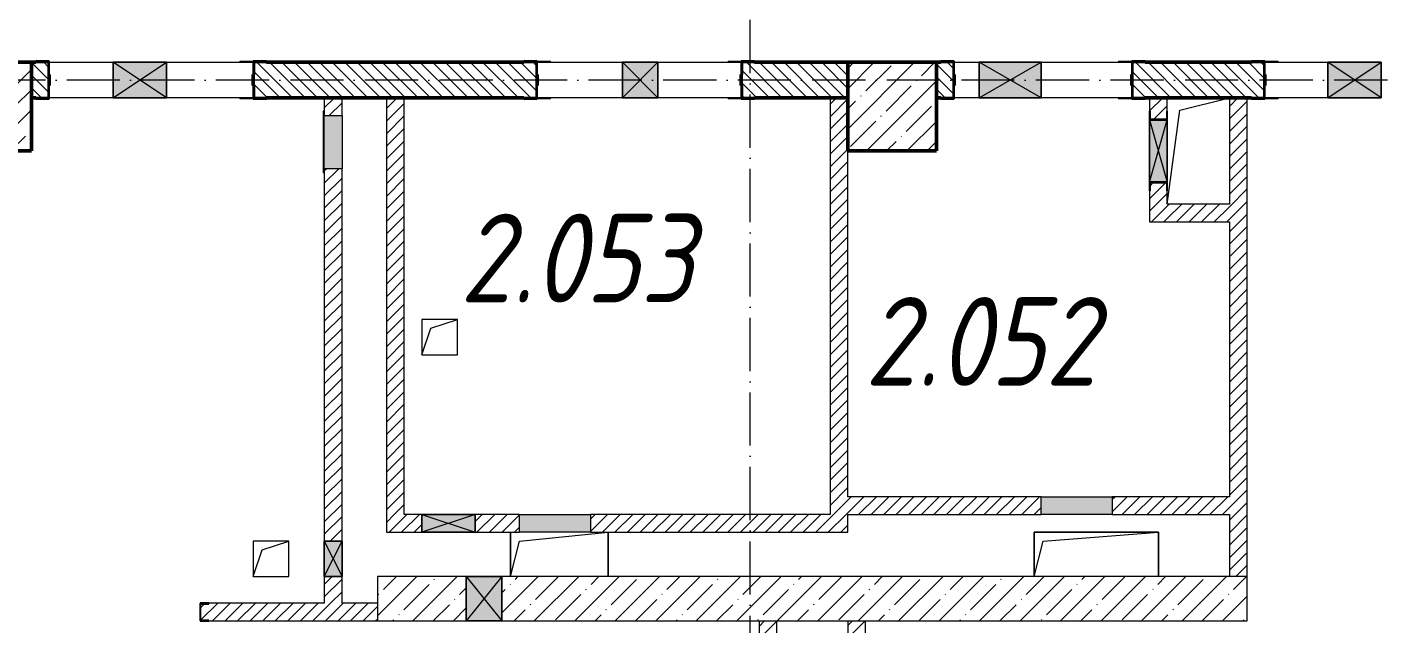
# Model space of a CAD drawing. Header units: millimetres. Extents: x -213536 to 1564669, y -45299 to 942238.
# Drawn here: x -9817 to -2199, y 461929 to 465296 of the extents above; entities that cross this region are included whole.
import ezdxf

# ---------------------------------------------------------------- set-up
doc = ezdxf.new("R2010")
doc.units = ezdxf.units.MM
doc.linetypes.add('50_200_ШТРИХ_1Т_ш5_п1_п1_', pattern=[700, 500, -100, 0, -100])
for name, color, linetype, lineweight in [('3.1) ЖБ окна 1.2 м', 102, 'Continuous', 30), ('A-DETL-GENF-OTLN', 7, 'Continuous', 9), ('A-FLOR-____-OTLN', 7, 'Continuous', 9), ('A-GENM-____-MCUT', 7, 'Continuous', 25), ('A-GENM-____-OTLN', 7, 'Continuous', 9), ('A-GENM-____-OTLN-1', 7, 'Continuous', 25), ('A-GLAZ-____-OTLN', 7, 'Continuous', 9), ('A-WALL-____-MCUT-1', 7, 'Continuous', 9), ('A-WALL-____-MCUT-2', 7, 'Continuous', 50), ('A-WALL-____-PATT-1', 7, 'Continuous', 9), ('A-WALL-FNSH-MCUT-1', 7, 'Continuous', 9), ('I-WALL-____-OTLN', 7, 'Continuous', 9), ('S-COLS-____-MCUT', 7, 'Continuous', 50), ('S-COLS-____-OTLN', 7, 'Continuous', 9), ('S-GRID-____-OTLN-1', 7, '50_200_ШТРИХ_1Т_ш5_п1_п1_', 9), ('Марки помещений', 7, 'Continuous', 9)]:
    doc.layers.add(name, color=color, linetype=linetype, lineweight=lineweight)
doc.layers.add('A-GLAZ-____-OTLN-1', color=7, linetype='Continuous', lineweight=9, true_color=0xc0c0c0)
doc.styles.add('ISOCPEUR_I_3', font='isocpeui.ttf', dxfattribs={"width": 0.85, "height": 2.2})
pattern_1 = [(135, (-15591.663, 459015.94), (-35.35534, -35.35534), [])]
pattern_2 = [(45, (-15591.663, 459015.94), (-35.35534, 35.35534), [])]

# ---------------------------------------------------------------- blocks, each defined once
blk = doc.blocks.new('BSC_Колонна _Прямоугольная - 500х500-V65-АР1_План отверстий 2 этажа в осях 1-64_А-ГГ')
at = {"layer": 'S-COLS-____-OTLN'}
h = blk.add_hatch(dxfattribs=at)
h.set_pattern_fill('FP_94', color=256, style=0, pattern_type=2)
h.set_pattern_definition([(45, (-10650, -5831.04), (-114.0493, 114.0493), []), (45, (-10535.95, -5831.04), (-114.0493, 114.0493), [201.612, -40.322, 3.353, -36.97])])
h.paths.add_polyline_path([(-58.9, -250), (250, -250), (250, 250), (-250, 250), (-250, -250)], flags=0)
at = {"layer": 'S-COLS-____-MCUT'}
for p, q in [((250, 250), (-250, 250)), ((-250, 250), (-250, -250)), ((250, -250), (250, 250)), ((-250, -250), (250, -250))]:
    blk.add_line(p, q, dxfattribs=at)
blk = doc.blocks.new('BSC_Колонна _Прямоугольная - 500х500-V83-АР1_План отверстий 2 этажа в осях 1-64_А-ГГ')
at = {"layer": 'S-COLS-____-OTLN'}
h = blk.add_hatch(dxfattribs=at)
h.set_pattern_fill('FP_112', color=256, style=0, pattern_type=2)
h.set_pattern_definition([(45, (-5550, -5831.04), (-114.0493, 114.0493), []), (45, (-5435.95, -5831.04), (-114.0493, 114.0493), [201.613, -40.323, 3.353, -36.97])])
h.paths.add_polyline_path([(-250, -250), (250, -250), (250, 250), (-250, 250)], flags=0)
at = {"layer": 'S-COLS-____-MCUT'}
for p, q in [((250, 250), (-250, 250)), ((-250, 250), (-250, -250)), ((250, -250), (250, 250)), ((-250, -250), (250, -250))]:
    blk.add_line(p, q, dxfattribs=at)
blk = doc.blocks.new('Фахверк_СКБ_Уголок - 200_3960_зеркало-28268689-АР1_План отверстий 2 этажа в осях 1-64_А-ГГ')
at = {"layer": 'A-GENM-____-MCUT'}
for p, q in [((200, 156), (125, 156)), ((125, 156), (125, 81)), ((200, 150), (200, 156)), ((125, 81), (131, 81)), ((131, 81), (131, 150)), ((131, 150), (200, 150)), ((131, 19), (125, 19)), ((125, 19), (125, -56)), ((131, -50), (131, 19)), ((125, -56), (200, -56)), ((200, -50), (131, -50)), ((200, -56), (200, -50))]:
    blk.add_line(p, q, dxfattribs=at)
blk = doc.blocks.new('154_Стойка_СКБ_Уголок - СМ-2180_200-28268025-АР1_План отверстий 2 этажа в осях 1-64_А-ГГ')
at = {"layer": 'A-GENM-____-MCUT'}
for p, q in [((125, 156), (125, 81)), ((200, 156), (125, 156)), ((200, 150), (200, 156)), ((125, 81), (131, 81)), ((131, 81), (131, 150)), ((131, 150), (200, 150)), ((131, 19), (125, 19)), ((125, 19), (125, -56)), ((131, -50), (131, 19)), ((125, -56), (200, -56)), ((200, -50), (131, -50)), ((200, -56), (200, -50))]:
    blk.add_line(p, q, dxfattribs=at)
blk = doc.blocks.new('Стойка_Влож_Уголок_Опорный - Уголок-28213941-АР1_План отверстий 2 этажа в осях 1-64_А-ГГ')
at = {"layer": 'A-GENM-____-OTLN'}
for p, q in [((-212, -6), (-212, 0)), ((0, 0), (0, -6)), ((-212, -75), (-212, -6)), ((-212, -6), (-206, -6)), ((-212, -75), (-206, -75)), ((-6, -6), (0, -6)), ((-6, -75), (0, -75)), ((0, -6), (0, -75))]:
    blk.add_line(p, q, dxfattribs=at)
blk = doc.blocks.new('Фахверк_СКБ_Уголок - 200_3550_зеркало-28264001-АР1_План отверстий 2 этажа в осях 1-64_А-ГГ')
at = {"layer": 'A-GENM-____-MCUT'}
for p, q in [((200, 156), (125, 156)), ((125, 156), (125, 81)), ((200, 150), (200, 156)), ((125, 81), (131, 81)), ((131, 81), (131, 150)), ((131, 150), (200, 150)), ((131, 19), (125, 19)), ((125, 19), (125, -56)), ((131, -50), (131, 19)), ((125, -56), (200, -56)), ((200, -50), (131, -50)), ((200, -56), (200, -50))]:
    blk.add_line(p, q, dxfattribs=at)
blk = doc.blocks.new('154_Фахверк_СКБ_Швеллер - Тип_100_3960-28331862-АР1_План отверстий 2 этажа в осях 1-64_А-ГГ')
at = {"layer": 'A-GENM-____-MCUT'}
for p, q in [((175, 50), (125, 50)), ((125, 50), (125, -50)), ((128, 47), (175, 47)), ((128, -47), (128, 47)), ((175, 47), (175, 50)), ((125, -50), (175, -50)), ((175, -47), (128, -47)), ((175, -50), (175, -47))]:
    blk.add_line(p, q, dxfattribs=at)
blk = doc.blocks.new('AR_Отверстие Ниша - Лючок-32403372-АР1_План отверстий 2 этажа в осях 1-64_А-ГГ')
at = {"layer": 'A-GLAZ-____-OTLN'}
blk.add_hatch(color=256, dxfattribs=at).paths.add_polyline_path([(-200, -50), (200, -50), (200, 50), (-200, 50)], flags=0)
for p, q in [((-200, 50), (200, 50)), ((-200, -50), (-200, 50)), ((200, 50), (200, -50)), ((200, -50), (-200, -50))]:
    blk.add_line(p, q, dxfattribs=at)
blk = doc.blocks.new('AR_Отверстие Ниша - Лючок-32404312-АР1_План отверстий 2 этажа в осях 1-64_А-ГГ')
at = {"layer": 'A-GLAZ-____-OTLN'}
blk.add_hatch(color=256, dxfattribs=at).paths.add_polyline_path([(-150, -50), (150, -50), (150, 50), (-150, 50)], flags=0)
for p, q in [((-150, 50), (150, 50)), ((-150, -50), (-150, 50)), ((150, 50), (150, -50)), ((150, -50), (-150, -50))]:
    blk.add_line(p, q, dxfattribs=at)
blk = doc.blocks.new('Л_Общий_Лючок - Лючок-29683929-АР1_План отверстий 2 этажа в осях 1-64_А-ГГ')
at = {"layer": 'A-GLAZ-____-OTLN-1'}
blk.add_hatch(color=256, dxfattribs=at).paths.add_polyline_path([(324, -6), (324, 0), (-24, 0), (-24, -6), (300, -6)], flags=0)
at = {"layer": 'A-GLAZ-____-OTLN'}
for p, q in [((-24, 0), (-24, -6)), ((324, 0), (324, -6)), ((-24, -6), (324, -6))]:
    blk.add_line(p, q, dxfattribs=at)
blk = doc.blocks.new('AR_Отверстие прямоугольное _в стене_ - AR_Отверстие прямоугольное _в стене__ВК-32402434-АР1_План отверстий 2 этажа в осях 1-64_А-ГГ')
at = {"layer": 'A-GLAZ-____-OTLN'}
blk.add_hatch(color=256, dxfattribs=at).paths.add_polyline_path([(-100, -50), (100, -50), (100, 50), (-100, 50)], flags=0)
at = {"layer": 'A-DETL-GENF-OTLN'}
for p, q in [((-100, -50), (-100, 50)), ((-100, 50), (100, 50)), ((100, 50), (-100, -50)), ((-100, 50), (100, -50)), ((100, 50), (-100, 50)), ((-100, 50), (-100, -50)), ((100, 50), (100, -50)), ((100, -50), (100, 50)), ((100, -50), (-100, -50)), ((-100, -50), (100, -50))]:
    blk.add_line(p, q, dxfattribs=at)
blk = doc.blocks.new('AR_Отверстие прямоугольное _в стене_ - AR_Отверстие прямоугольное _в стене__ВК-32405966-АР1_План отверстий 2 этажа в осях 1-64_А-ГГ')
at = {"layer": 'A-GLAZ-____-OTLN'}
blk.add_hatch(color=256, dxfattribs=at).paths.add_polyline_path([(150, -50), (150, 50), (-150, 50), (-150, -50)], flags=0)
at = {"layer": 'A-DETL-GENF-OTLN'}
for p, q in [((-150, -50), (-150, 50)), ((-150, 50), (150, 50)), ((150, 50), (-150, -50)), ((-150, 50), (150, -50)), ((150, 50), (-150, 50)), ((-150, 50), (-150, -50)), ((150, 50), (150, -50)), ((150, -50), (150, 50)), ((150, -50), (-150, -50)), ((-150, -50), (150, -50))]:
    blk.add_line(p, q, dxfattribs=at)
blk = doc.blocks.new('AR_Отверстие прямоугольное _в плите_ - AR_Отверстие прямоугольное _в плите_-30459209-АР1_План отверстий 2 этажа в осях 1-64_А-ГГ')
at = {"layer": 'A-GENM-____-OTLN'}
for p, q in [((-275, 125), (-275, -125)), ((-225, 75), (275, 125)), ((275, -125), (275, 125)), ((-275, -125), (-225, 75))]:
    blk.add_line(p, q, dxfattribs=at)
blk = doc.blocks.new('AR_Отверстие прямоугольное _в плите_ - AR_Отверстие прямоугольное _в плите_-30459221-АР1_План отверстий 2 этажа в осях 1-64_А-ГГ')
at = {"layer": 'A-GENM-____-OTLN'}
for p, q in [((350, 125), (-350, 125)), ((-350, 125), (-350, -125)), ((-300, 75), (350, 125)), ((350, -125), (350, 125)), ((-350, -125), (-300, 75))]:
    blk.add_line(p, q, dxfattribs=at)
blk = doc.blocks.new('AR_Отверстие прямоугольное _в плите_ - AR_Отверстие прямоугольное _в плите_-30459207-АР1_План отверстий 2 этажа в осях 1-64_А-ГГ')
at = {"layer": 'A-GENM-____-OTLN'}
for p, q in [((100, 100), (-100, 100)), ((-100, 100), (-100, -100)), ((-50, 50), (100, 100)), ((100, -100), (100, 100)), ((-100, -100), (-50, 50)), ((-100, -100), (100, -100))]:
    blk.add_line(p, q, dxfattribs=at)
blk = doc.blocks.new('AR_Отверстие прямоугольное _в стене__БезПР - AR_Отверстие прямоугольное _в стене__БезПР-30229691-АР1_План отверстий 2 этажа в осях 1-64_А-ГГ')
at = {"layer": 'A-GLAZ-____-OTLN-1'}
blk.add_hatch(color=256, dxfattribs=at).paths.add_polyline_path([(100, -125), (100, 125), (-100, 125), (-100, -125)], flags=0)
at = {"layer": 'A-DETL-GENF-OTLN'}
for p, q in [((-100, -125), (-100, 125)), ((-100, 125), (100, 125)), ((100, 125), (-100, -125)), ((-100, 125), (100, -125)), ((100, 125), (-100, 125)), ((-100, 125), (-100, -125)), ((100, 125), (100, -125)), ((100, -125), (100, 125)), ((100, -125), (-100, -125)), ((-100, -125), (100, -125))]:
    blk.add_line(p, q, dxfattribs=at)
blk = doc.blocks.new('AR_Отверстие прямоугольное _в плите_ - AR_Отверстие прямоугольное _в плите_-30552533-АР1_План отверстий 2 этажа в осях 1-64_А-ГГ')
at = {"layer": 'A-GENM-____-OTLN'}
for p, q in [((175, 300), (-175, 300)), ((-174.9, -299.3), (-105, 230)), ((-105, 230), (175, 300))]:
    blk.add_line(p, q, dxfattribs=at)
blk = doc.blocks.new('AR_Отверстие прямоугольное _в стене__БезПР - AR_Отверстие прямоугольное _в стене__БезПР-36427703-АР1_План отверстий 2 этажа в осях 1-64_А-ГГ')
at = {"layer": 'A-GLAZ-____-OTLN'}
blk.add_hatch(color=256, dxfattribs=at).paths.add_polyline_path([(100, 100), (-100, 100), (-100, -100), (100, -100)], flags=0)
at = {"layer": 'A-DETL-GENF-OTLN'}
for p, q in [((-100, -100), (-100, 100)), ((-100, 100), (100, 100)), ((100, 100), (-100, -100)), ((-100, 100), (100, -100)), ((100, 100), (-100, 100)), ((-100, 100), (-100, -100)), ((100, 100), (100, -100)), ((100, -100), (100, 100)), ((100, -100), (-100, -100)), ((-100, -100), (100, -100))]:
    blk.add_line(p, q, dxfattribs=at)
blk = doc.blocks.new('AR_Отверстие прямоугольное _в стене__БезПР - AR_Отверстие прямоугольное _в стене__БезПР-36428349-АР1_План отверстий 2 этажа в осях 1-64_А-ГГ')
at = {"layer": 'A-GLAZ-____-OTLN'}
blk.add_hatch(color=256, dxfattribs=at).paths.add_polyline_path([(-150, 100), (-150, -100), (150, -100), (150, 100)], flags=0)
at = {"layer": 'A-DETL-GENF-OTLN'}
for p, q in [((-150, -100), (-150, 100)), ((-150, 100), (150, 100)), ((150, 100), (-150, -100)), ((-150, 100), (150, -100)), ((150, 100), (-150, 100)), ((-150, 100), (-150, -100)), ((150, 100), (150, -100)), ((150, -100), (150, 100)), ((150, -100), (-150, -100)), ((-150, -100), (150, -100))]:
    blk.add_line(p, q, dxfattribs=at)
at = {"layer": 'A-GLAZ-____-OTLN'}
blk.add_line((150, 100), (-150, 100), dxfattribs=at)
blk = doc.blocks.new('AR_Отверстие прямоугольное _в стене_ - AR_Отверстие прямоугольное _в стене__ОВ-36872562-АР1_План отверстий 2 этажа в осях 1-64_А-ГГ')
at = {"layer": 'A-GLAZ-____-OTLN'}
blk.add_hatch(color=256, dxfattribs=at).paths.add_polyline_path([(175, 100), (-175, 100), (-175, -100), (175, -100), (175, 85.2)], flags=0)
at = {"layer": 'A-DETL-GENF-OTLN'}
for p, q in [((-175, -100), (-175, 100)), ((-175, 100), (175, 100)), ((175, 100), (-175, -100)), ((-175, 100), (175, -100)), ((175, 100), (-175, 100)), ((-175, 100), (-175, -100)), ((175, 100), (175, -100)), ((175, -100), (175, 100)), ((175, -100), (-175, -100)), ((-175, -100), (175, -100))]:
    blk.add_line(p, q, dxfattribs=at)
blk = doc.blocks.new('AR_Отверстие прямоугольное _в стене__БезПР - AR_Отверстие прямоугольное _в стене__БезПР-36427769-АР1_План отверстий 2 этажа в осях 1-64_А-ГГ')
at = {"layer": 'A-GLAZ-____-OTLN'}
blk.add_hatch(color=256, dxfattribs=at).paths.add_polyline_path([(-150, 100), (-150, -100), (150, -100), (150, 100)], flags=0)
at = {"layer": 'A-DETL-GENF-OTLN'}
for p, q in [((-150, -100), (-150, 100)), ((-150, 100), (150, 100)), ((150, 100), (-150, -100)), ((-150, 100), (150, -100)), ((150, 100), (-150, 100)), ((-150, 100), (-150, -100)), ((150, 100), (150, -100)), ((150, -100), (150, 100)), ((150, -100), (-150, -100)), ((-150, -100), (150, -100))]:
    blk.add_line(p, q, dxfattribs=at)
at = {"layer": 'A-GLAZ-____-OTLN'}
blk.add_line((150, 100), (-150, 100), dxfattribs=at)
blk = doc.blocks.new('AR_Отверстие прямоугольное _в стене_ - AR_Отверстие прямоугольное _в стене__ОВ-36872853-АР1_План отверстий 2 этажа в осях 1-64_А-ГГ')
at = {"layer": 'A-GLAZ-____-OTLN'}
blk.add_hatch(color=256, dxfattribs=at).paths.add_polyline_path([(-175, -47), (-175, -50), (175, -50), (175, 50), (-175, 50), (-175, 47)], flags=0)
at = {"layer": 'A-DETL-GENF-OTLN'}
for p, q in [((-175, 50), (175, 50)), ((175, 50), (-175, -50)), ((-175, 50), (175, -50)), ((175, 50), (-175, 50)), ((175, -50), (-175, -50)), ((-175, -50), (175, -50))]:
    blk.add_line(p, q, dxfattribs=at)
blk = doc.blocks.new('154_Фахверк_СКБ_Швеллер - Тип_100_3960_зеркало-29769493-АР1_План отверстий 2 этажа в осях 1-64_А-ГГ')
at = {"layer": 'A-GENM-____-MCUT'}
for p, q in [((175, 50), (125, 50)), ((125, 50), (125, -50)), ((128, 47), (175, 47)), ((128, -47), (128, 47)), ((175, 47), (175, 50)), ((125, -50), (175, -50)), ((175, -47), (128, -47)), ((175, -50), (175, -47))]:
    blk.add_line(p, q, dxfattribs=at)
blk = doc.blocks.new('2этаж')
at = {"layer": 'S-GRID-____-OTLN-1', "color": 251, "ltscale": 0.6, "true_color": 0x636466}
for p, q in [((-5741.7, 454533.3), (-5741.7, 508896.9)), ((74727.1, 464997), (-20260.4, 464997))]:
    blk.add_line(p, q, dxfattribs=at)

msp = doc.modelspace()

# ---------------------------------------------------------------- hatches: boundary and pattern name
at = {"layer": 'A-WALL-____-PATT-1'}
h = msp.add_hatch(dxfattribs=at)
h.set_pattern_fill('FP_6', color=256, style=0, pattern_type=2)
h.set_pattern_definition(pattern_1)
h.paths.add_polyline_path([(-5716.7, 464897), (-5191.7, 464897), (-5191.7, 465097), (-5785.7, 465097), (-5785.7, 465028), (-5791.7, 465028), (-5791.7, 464966), (-5785.7, 464966), (-5785.7, 464897)], flags=0)
h.paths.add_polyline_path([(-6947.7, 464897), (-6947.7, 464966), (-6941.7, 464966), (-6941.7, 465028), (-6947.7, 465028), (-6947.7, 465097), (-8535.7, 465096.2), (-8535.7, 465028), (-8541.7, 465028), (-8541.7, 464966), (-8535.7, 464966), (-8535.5, 464897), (-7016.7, 464897)], flags=0)
h.paths.add_polyline_path([(-9697.7, 464897), (-9697.7, 464966), (-9691.7, 464966), (-9691.7, 465028), (-9697.7, 465028), (-9697.7, 465097), (-9791.7, 465097), (-9791.7, 464897), (-9766.7, 464897)], flags=0)
h = msp.add_hatch(dxfattribs=at)
h.set_pattern_fill('FP_6', color=256, style=0, pattern_type=2)
h.set_pattern_definition(pattern_1)
h.paths.add_polyline_path([(-1191.7, 464897), (-1191.7, 465097), (-1685.7, 465097), (-1685.7, 465028), (-1691.7, 465028), (-1691.7, 464966), (-1685.7, 464966), (-1685.7, 464897), (-1465.6, 464897)], flags=0)
h.paths.add_polyline_path([(-3516.7, 464897), (-2847.7, 464897), (-2847.7, 464966), (-2841.7, 464966), (-2841.7, 465028), (-2847.7, 465028), (-2847.7, 465097), (-3585.7, 465097), (-3585.7, 465028), (-3591.7, 465028), (-3591.7, 464966), (-3585.7, 464966), (-3585.7, 464897)], flags=0)
h.paths.add_polyline_path([(-4691.7, 464897), (-4597.7, 464897), (-4597.7, 464966), (-4591.7, 464966), (-4591.7, 465028), (-4597.7, 465028), (-4597.7, 465097), (-4691.7, 465097), (-4691.7, 464911.8)], flags=0)
h = msp.add_hatch(dxfattribs=at)
h.set_pattern_fill('FP_5', color=256, style=0, pattern_type=2)
h.set_pattern_definition(pattern_2)
h.paths.add_polyline_path([(-8041.7, 462047), (-8041.7, 462197), (-8141.7, 462197), (-8141.7, 462047)], flags=0)
h.paths.add_polyline_path([(-8141.7, 462397), (-8041.7, 462397), (-8041.7, 464497), (-8141.7, 464497), (-8141.7, 463191.8)], flags=0)
h.paths.add_polyline_path([(-8141.7, 464797), (-8041.7, 464797), (-8041.7, 464897), (-8141.7, 464897)], flags=0)
h = msp.add_hatch(dxfattribs=at)
h.set_pattern_fill('FP_5', color=256, style=0, pattern_type=2)
h.set_pattern_definition(pattern_2)
h.paths.add_polyline_path([(-7691.7, 462547), (-7691.7, 464897), (-7791.7, 464897), (-7791.7, 462547)], flags=0)
h = msp.add_hatch(dxfattribs=at)
h.set_pattern_fill('FP_5', color=256, style=0, pattern_type=2)
h.set_pattern_definition(pattern_2)
h.paths.add_polyline_path([(-5291.7, 462547), (-5191.7, 462547), (-5191.7, 464897), (-5291.7, 464897), (-5291.7, 463191.8)], flags=0)
h = msp.add_hatch(dxfattribs=at)
h.set_pattern_fill('FP_5', color=256, style=0, pattern_type=2)
h.set_pattern_definition(pattern_2)
h.paths.add_polyline_path([(-3391.7, 464197), (-3391.7, 464372), (-3394.7, 464372), (-3394.7, 464419), (-3488.7, 464419), (-3488.7, 464372), (-3491.7, 464372), (-3491.7, 464197)], flags=0)
h.paths.add_polyline_path([(-3394.7, 464775), (-3394.7, 464822), (-3391.7, 464822), (-3391.7, 464897), (-3491.7, 464897), (-3491.7, 464822), (-3488.7, 464822), (-3488.7, 464775), (-3471.3, 464775)], flags=0)
h = msp.add_hatch(dxfattribs=at)
h.set_pattern_fill('FP_5', color=256, style=0, pattern_type=2)
h.set_pattern_definition(pattern_2)
h.paths.add_polyline_path([(-2941.7, 462197), (-2941.7, 464897), (-3041.7, 464897), (-3041.7, 462197)], flags=0)
h = msp.add_hatch(dxfattribs=at)
h.set_pattern_fill('FP_5', color=256, style=0, pattern_type=2)
h.set_pattern_definition(pattern_2)
h.paths.add_polyline_path([(-3041.7, 464197), (-3041.7, 464297), (-3391.7, 464297), (-3391.7, 464197), (-3233.1, 464197)], flags=0)
h = msp.add_hatch(dxfattribs=at)
h.set_pattern_fill('FP_5', color=256, style=0, pattern_type=2)
h.set_pattern_definition(pattern_2)
h.paths.add_polyline_path([(-3041.7, 462547), (-3041.7, 462647), (-3701.7, 462647), (-3701.7, 462547), (-3233.1, 462547)], flags=0)
h.paths.add_polyline_path([(-4101.7, 462547), (-4101.7, 462647), (-5191.7, 462647), (-5191.7, 462547), (-5000.6, 462547)], flags=0)
h = msp.add_hatch(dxfattribs=at)
h.set_pattern_fill('FP_5', color=256, style=0, pattern_type=2)
h.set_pattern_definition(pattern_2)
h.paths.add_polyline_path([(-5191.7, 462447), (-5191.7, 462547), (-6641.7, 462547), (-6641.7, 462447)], flags=0)
h.paths.add_polyline_path([(-7041.7, 462447), (-7041.7, 462547), (-7291.7, 462547), (-7291.7, 462447)], flags=0)
h.paths.add_polyline_path([(-7791.7, 462447), (-7591.7, 462447), (-7591.7, 462547), (-7791.7, 462547)], flags=0)
h = msp.add_hatch(dxfattribs=at)
h.set_pattern_fill('FP_25', color=256, style=0, pattern_type=2)
h.set_pattern_definition([(45, (-15591.66, 459015.94), (-114.0493, 114.0493), []), (45, (-15477.61, 459015.94), (-114.0493, 114.0493), [201.612, -40.322, 3.353, -36.97])])
h.paths.add_polyline_path([(-2941.7, 461947), (-2941.7, 462197), (-7141.7, 462197), (-7141.7, 461947), (-3233.1, 461947)], flags=0)
h.paths.add_polyline_path([(-7341.7, 461947), (-7341.7, 462197), (-7841.7, 462197), (-7841.7, 461947)], flags=0)
h = msp.add_hatch(dxfattribs=at)
h.set_pattern_fill('FP_5', color=256, style=0, pattern_type=2)
h.set_pattern_definition(pattern_2)
h.paths.add_polyline_path([(-7841.7, 461947), (-7841.7, 462047), (-8791.7, 462047), (-8791.7, 462044), (-8838.7, 462044), (-8838.7, 461950), (-8791.7, 461950), (-8791.7, 461947), (-8535.5, 461947)], flags=0)
h = msp.add_hatch(dxfattribs=at)
h.set_pattern_fill('FP_5', color=256, style=0, pattern_type=2)
h.set_pattern_definition(pattern_2)
h.paths.add_polyline_path([(-5591.7, 457347), (-5591.7, 457597), (-5691.7, 457597), (-5691.7, 457347)], flags=0)
h.paths.add_polyline_path([(-5691.7, 457997), (-5591.7, 457997), (-5591.7, 459017), (-5691.7, 459017), (-5691.7, 458031.9)], flags=0)
h.paths.add_polyline_path([(-5691.7, 459217), (-5591.7, 459217), (-5591.7, 459547), (-5594.7, 459547), (-5594.7, 459594), (-5688.7, 459594), (-5688.7, 459547), (-5691.7, 459547)], flags=0)
h.paths.add_polyline_path([(-5594.7, 459597), (-5591.7, 459597), (-5591.7, 460947), (-5691.7, 460947), (-5691.7, 459597), (-5688.5, 459597)], flags=0)
h.paths.add_polyline_path([(-5591.7, 461147), (-5591.7, 461397), (-5691.7, 461397), (-5691.7, 461147)], flags=0)
h.paths.add_polyline_path([(-5691.7, 461797), (-5591.7, 461797), (-5591.7, 461947), (-5691.7, 461947)], flags=0)
h = msp.add_hatch(dxfattribs=at)
h.set_pattern_fill('FP_5', color=256, style=0, pattern_type=2)
h.set_pattern_definition(pattern_2)
h.paths.add_polyline_path([(-5191.7, 457597), (-5091.7, 457597), (-5091.7, 459017), (-5191.7, 459017), (-5191.7, 458031.9)], flags=0)
h.paths.add_polyline_path([(-5091.7, 459217), (-5091.7, 459547), (-5094.7, 459547), (-5094.7, 459594), (-5188.7, 459594), (-5188.7, 459547), (-5191.7, 459547), (-5191.7, 459217), (-5094.7, 459217)], flags=0)
h.paths.add_polyline_path([(-5091.7, 459997), (-5091.7, 461947), (-5191.7, 461947), (-5191.7, 459997)], flags=0)

# ---------------------------------------------------------------- linework, layer by layer
at = {"layer": 'A-FLOR-____-OTLN'}
for p, q in [((-3391.7, 464896.3), (-3041.7, 464896.3)), ((-7091.7, 462197), (-7091.7, 462447)), ((-6541.7, 462447), (-6541.7, 462197)), ((-4141.7, 462447), (-3441.7, 462447)), ((-4141.7, 462197), (-4141.7, 462447)), ((-3441.7, 462447), (-3441.7, 462197))]:
    msp.add_line(p, q, dxfattribs=at)
at = {"layer": 'A-WALL-____-MCUT-1'}
for p, q in [((-7341.7, 462197), (-7841.7, 462197)), ((-7841.7, 462197), (-7841.7, 461947)), ((-2941.7, 462197), (-7141.7, 462197)), ((-2941.7, 461947), (-2941.7, 462197)), ((-7841.7, 461947), (-7341.7, 461947)), ((-7141.7, 461947), (-2941.7, 461947))]:
    msp.add_line(p, q, dxfattribs=at)
at = {"layer": 'A-WALL-____-MCUT-2'}
for p, q in [((-9766.7, 465097), (-9791.7, 465097)), ((-7016.7, 465097), (-8466.7, 465097)), ((-5191.7, 465097), (-5716.7, 465097)), ((-4666.7, 465097), (-4691.7, 465097)), ((-2916.7, 465097), (-3516.7, 465097)), ((-9691.7, 464966), (-9691.7, 465028)), ((-8541.7, 465028), (-8541.7, 464966)), ((-6941.7, 464966), (-6941.7, 465028)), ((-5791.7, 465028), (-5791.7, 464966)), ((-4591.7, 464966), (-4591.7, 465028)), ((-3591.7, 465028), (-3591.7, 464966)), ((-2841.7, 464966), (-2841.7, 465028)), ((-9791.7, 464897), (-9766.7, 464897)), ((-8466.7, 464897), (-7016.7, 464897)), ((-5716.7, 464897), (-5191.7, 464897)), ((-4691.7, 464897), (-4666.7, 464897)), ((-3516.7, 464897), (-2916.7, 464897))]:
    msp.add_line(p, q, dxfattribs=at)
at = {"layer": 'A-WALL-FNSH-MCUT-1'}
for p, q in [((-8141.7, 464897), (-8141.7, 464797)), ((-8041.7, 464797), (-8041.7, 464897)), ((-7791.7, 464897), (-7791.7, 462447)), ((-7691.7, 462547), (-7691.7, 464897)), ((-5291.7, 464897), (-5291.7, 462547)), ((-3491.7, 464897), (-3491.7, 464822)), ((-3391.7, 464822), (-3391.7, 464897)), ((-3041.7, 464897), (-3041.7, 464297)), ((-2941.7, 462197), (-2941.7, 464897)), ((-5191.7, 462647), (-5191.7, 464597)), ((-8141.7, 464497), (-8141.7, 462397)), ((-8041.7, 462397), (-8041.7, 464497)), ((-3491.7, 464372), (-3491.7, 464197)), ((-3391.7, 464297), (-3391.7, 464372)), ((-3041.7, 464297), (-3391.7, 464297)), ((-3491.7, 464197), (-3041.7, 464197)), ((-3041.7, 464197), (-3041.7, 462647)), ((-4101.7, 462647), (-5191.7, 462647)), ((-3041.7, 462647), (-3701.7, 462647)), ((-7591.7, 462547), (-7691.7, 462547)), ((-7041.7, 462547), (-7291.7, 462547)), ((-5291.7, 462547), (-6641.7, 462547)), ((-5191.7, 462447), (-5191.7, 462547)), ((-5191.7, 462547), (-4101.7, 462547)), ((-3701.7, 462547), (-3041.7, 462547)), ((-3041.7, 462547), (-3041.7, 462197)), ((-7791.7, 462447), (-7591.7, 462447)), ((-7291.7, 462447), (-7041.7, 462447)), ((-6641.7, 462447), (-5191.7, 462447)), ((-8141.7, 462197), (-8141.7, 462047)), ((-8041.7, 462047), (-8041.7, 462197)), ((-8141.7, 462047), (-8791.7, 462047)), ((-7841.7, 462047), (-8041.7, 462047)), ((-8791.7, 461947), (-7841.7, 461947)), ((-5691.7, 461947), (-5691.7, 461797)), ((-5591.7, 461797), (-5591.7, 461947)), ((-5191.7, 461947), (-5191.7, 459997)), ((-5091.7, 459997), (-5091.7, 461947))]:
    msp.add_line(p, q, dxfattribs=at)
at = {"layer": 'I-WALL-____-OTLN'}
for p, q in [((-9691.7, 465097), (-9331.7, 465097)), ((-9031.7, 465097), (-8541.7, 465097)), ((-6941.7, 465097), (-6461.7, 465097)), ((-6261.7, 465097), (-5791.7, 465097)), ((-4591.7, 465097), (-4451.7, 465097)), ((-4101.7, 465097), (-3591.7, 465097)), ((-2841.7, 465097), (-2486.7, 465097)), ((-9331.7, 464897), (-9691.7, 464897)), ((-8541.7, 464897), (-9031.7, 464897)), ((-6461.7, 464897), (-6941.7, 464897)), ((-5791.7, 464897), (-6261.7, 464897)), ((-4451.7, 464897), (-4591.7, 464897)), ((-3591.7, 464897), (-4101.7, 464897)), ((-2486.7, 464897), (-2841.7, 464897))]:
    msp.add_line(p, q, dxfattribs=at)

# ---------------------------------------------------------------- block references
at = {"layer": '3.1) ЖБ окна 1.2 м'}
msp.add_blockref('2этаж', (0, 0), dxfattribs=at)
at = {"layer": 'A-GENM-____-OTLN'}
for p, rotation in [((-8541.7, 464891), 269.9999999999995), ((-6941.7, 465103), 89.99999999999955), ((-5791.7, 464891), 269.9999999999995), ((-3591.7, 464891), 269.9999999999995), ((-2841.7, 465103), 89.99999999999955)]:
    msp.add_blockref('Стойка_Влож_Уголок_Опорный - Уголок-28213941-АР1_План отверстий 2 этажа в осях 1-64_А-ГГ', p, dxfattribs=dict(at, rotation=rotation))
for name, p in [('AR_Отверстие прямоугольное _в плите_ - AR_Отверстие прямоугольное _в плите_-30552533-АР1_План отверстий 2 этажа в осях 1-64_А-ГГ', (-3216.7, 464596.3)), ('AR_Отверстие прямоугольное _в плите_ - AR_Отверстие прямоугольное _в плите_-30459207-АР1_План отверстий 2 этажа в осях 1-64_А-ГГ', (-7491.7, 463547)), ('AR_Отверстие прямоугольное _в плите_ - AR_Отверстие прямоугольное _в плите_-30459209-АР1_План отверстий 2 этажа в осях 1-64_А-ГГ', (-6816.7, 462322)), ('AR_Отверстие прямоугольное _в плите_ - AR_Отверстие прямоугольное _в плите_-30459221-АР1_План отверстий 2 этажа в осях 1-64_А-ГГ', (-3791.7, 462322)), ('AR_Отверстие прямоугольное _в плите_ - AR_Отверстие прямоугольное _в плите_-30459207-АР1_План отверстий 2 этажа в осях 1-64_А-ГГ', (-8441.7, 462297))]:
    msp.add_blockref(name, p, dxfattribs=at)
at = {"layer": 'A-GENM-____-OTLN-1'}
for name, p, rotation in [('Фахверк_СКБ_Уголок - 200_3550_зеркало-28264001-АР1_План отверстий 2 этажа в осях 1-64_А-ГГ', (-9566.7, 465047), 180), ('154_Стойка_СКБ_Уголок - СМ-2180_200-28268025-АР1_План отверстий 2 этажа в осях 1-64_А-ГГ', (-6816.7, 465047), 180), ('Фахверк_СКБ_Уголок - 200_3960_зеркало-28268689-АР1_План отверстий 2 этажа в осях 1-64_А-ГГ', (-4466.7, 465047), 180), ('154_Стойка_СКБ_Уголок - СМ-2180_200-28268025-АР1_План отверстий 2 этажа в осях 1-64_А-ГГ', (-2716.7, 465047), 180), ('154_Фахверк_СКБ_Швеллер - Тип_100_3960_зеркало-29769493-АР1_План отверстий 2 этажа в осях 1-64_А-ГГ', (-3441.7, 464647), 90), ('154_Фахверк_СКБ_Швеллер - Тип_100_3960_зеркало-29769493-АР1_План отверстий 2 этажа в осях 1-64_А-ГГ', (-3441.7, 464547), 270)]:
    msp.add_blockref(name, p, dxfattribs=dict(at, rotation=rotation))
for name, p in [('154_Стойка_СКБ_Уголок - СМ-2180_200-28268025-АР1_План отверстий 2 этажа в осях 1-64_А-ГГ', (-8666.7, 464947)), ('154_Стойка_СКБ_Уголок - СМ-2180_200-28268025-АР1_План отверстий 2 этажа в осях 1-64_А-ГГ', (-5916.7, 464947)), ('154_Стойка_СКБ_Уголок - СМ-2180_200-28268025-АР1_План отверстий 2 этажа в осях 1-64_А-ГГ', (-3716.7, 464947)), ('154_Фахверк_СКБ_Швеллер - Тип_100_3960-28331862-АР1_План отверстий 2 этажа в осях 1-64_А-ГГ', (-8966.7, 461997))]:
    msp.add_blockref(name, p, dxfattribs=at)
at = {"layer": 'A-GLAZ-____-OTLN'}
for name, p, rotation in [('AR_Отверстие прямоугольное _в стене__БезПР - AR_Отверстие прямоугольное _в стене__БезПР-36428349-АР1_План отверстий 2 этажа в осях 1-64_А-ГГ', (-9181.7, 464997), 180), ('AR_Отверстие прямоугольное _в стене__БезПР - AR_Отверстие прямоугольное _в стене__БезПР-36427703-АР1_План отверстий 2 этажа в осях 1-64_А-ГГ', (-6361.7, 464997), 180), ('AR_Отверстие прямоугольное _в стене_ - AR_Отверстие прямоугольное _в стене__ОВ-36872562-АР1_План отверстий 2 этажа в осях 1-64_А-ГГ', (-4276.7, 464997), 180), ('AR_Отверстие прямоугольное _в стене__БезПР - AR_Отверстие прямоугольное _в стене__БезПР-36427769-АР1_План отверстий 2 этажа в осях 1-64_А-ГГ', (-2336.7, 464997), 180), ('Л_Общий_Лючок - Лючок-29683929-АР1_План отверстий 2 этажа в осях 1-64_А-ГГ', (-8141.7, 464797), 269.9999999999997), ('AR_Отверстие Ниша - Лючок-32404312-АР1_План отверстий 2 этажа в осях 1-64_А-ГГ', (-8091.7, 464647), 89.9999999999997), ('AR_Отверстие прямоугольное _в стене_ - AR_Отверстие прямоугольное _в стене__ОВ-36872853-АР1_План отверстий 2 этажа в осях 1-64_А-ГГ', (-3441.7, 464597), 90), ('AR_Отверстие прямоугольное _в стене_ - AR_Отверстие прямоугольное _в стене__ВК-32402434-АР1_План отверстий 2 этажа в осях 1-64_А-ГГ', (-8091.7, 462297), 89.9999999999997)]:
    msp.add_blockref(name, p, dxfattribs=dict(at, rotation=rotation))
for name, p in [('AR_Отверстие Ниша - Лючок-32403372-АР1_План отверстий 2 этажа в осях 1-64_А-ГГ', (-3901.7, 462597)), ('AR_Отверстие прямоугольное _в стене_ - AR_Отверстие прямоугольное _в стене__ВК-32405966-АР1_План отверстий 2 этажа в осях 1-64_А-ГГ', (-7441.7, 462497)), ('AR_Отверстие Ниша - Лючок-32403372-АР1_План отверстий 2 этажа в осях 1-64_А-ГГ', (-6841.7, 462497)), ('AR_Отверстие прямоугольное _в стене__БезПР - AR_Отверстие прямоугольное _в стене__БезПР-30229691-АР1_План отверстий 2 этажа в осях 1-64_А-ГГ', (-7241.7, 462072))]:
    msp.add_blockref(name, p, dxfattribs=at)
at = {"layer": 'S-COLS-____-OTLN'}
for name, p in [('BSC_Колонна _Прямоугольная - 500х500-V83-АР1_План отверстий 2 этажа в осях 1-64_А-ГГ', (-10041.7, 464847)), ('BSC_Колонна _Прямоугольная - 500х500-V65-АР1_План отверстий 2 этажа в осях 1-64_А-ГГ', (-4941.7, 464847))]:
    msp.add_blockref(name, p, dxfattribs=at)

# ---------------------------------------------------------------- texts
at = {"layer": 'Марки помещений', "char_height": 500, "width": 785.654, "attachment_point": 1, "style": 'ISOCPEUR_I_3'}
for s, insert in [('2.053', (-7377.7, 464243)), ('2.052', (-5096.6, 463773))]:
    msp.add_mtext(s, dxfattribs=dict(at, insert=insert))

doc.saveas('drawing.dxf')
